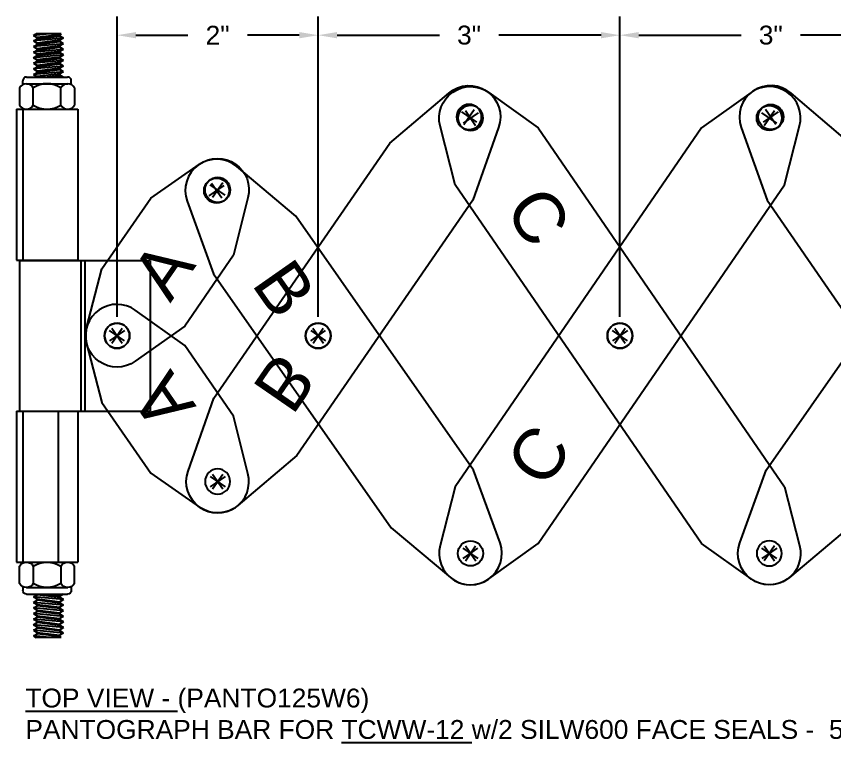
# Model space of a CAD drawing. Header units: inches. Extents: x 1.6 to 29.4, y -12.4 to 20.7.
# Drawn here: x 13.33 to 21.46, y 12.64 to 19.87 of the extents above; entities that cross this region are included whole.
import ezdxf

# ---------------------------------------------------------------- set-up
doc = ezdxf.new("R2010")
doc.units = ezdxf.units.IN
doc.header["$MEASUREMENT"] = 0
for name, color, linetype in [('Anchors', 4, 'Continuous'), ('Conditions', 1, 'Continuous'), ('Dimensions', 3, 'Continuous'), ('Text', 2, 'Continuous')]:
    doc.layers.add(name, color=color, linetype=linetype)
doc.styles.add('Arial', font='arial.ttf')
doc.dimstyles.new('Arial', dxfattribs={"dimtxt": 0.1875, "dimasz": 0.1875, "dimexe": 0.1875, "dimexo": 0.1875, "dimgap": 0.1875, "dimtad": 0, "dimtih": 1, "dimtoh": 1, "dimdec": 4, "dimzin": 0, "dimdsep": 46, "dimlunit": 4, "dimtxsty": 'Arial', "dimcen": 0.1875, "dimadec": 0, "dimazin": 0, "dimtfac": 1, "dimtdec": 4, "dimtofl": 0, "dimtmove": 0, "dimatfit": 3, "dimfxl": 0, "dimfrac": 2, "dimtolj": 1, "dimtzin": 0, "dimarcsym": 0})

# ---------------------------------------------------------------- blocks, each defined once
blk = doc.blocks.new('*D26')
at = {"layer": 'Defpoints', "color": 0}
for p in [(16.3342, 19.6793), (14.3342, 16.6905), (16.3342, 16.6905)]:
    blk.add_point(p, dxfattribs=at)
at = {"layer": 'Dimensions', "color": 0, "lineweight": -2}
for p, q in [((14.3342, 16.878), (14.3342, 19.8668)), ((16.3342, 16.878), (16.3342, 19.8668)), ((14.5217, 19.6793), (15.0373, 19.6793)), ((16.1467, 19.6793), (15.631, 19.6793))]:
    blk.add_line(p, q, dxfattribs=at)
at = {"layer": 'Dimensions', "color": 0}
for points in [[(14.5217, 19.7106), (14.5217, 19.6481), (14.3342, 19.6793)], [(16.1467, 19.7106), (16.1467, 19.6481), (16.3342, 19.6793)]]:
    blk.add_solid(points, dxfattribs=at)
at = {"layer": 'Dimensions', "color": 0, "insert": (15.3342, 19.6793), "char_height": 0.1875, "attachment_point": 5, "style": 'Arial'}
blk.add_mtext('\\A1;2"', dxfattribs=at)
blk = doc.blocks.new('HLN516S')
at = {"layer": 'Anchors'}
for p, q in [((-0.2416, 0.2444), (-0.2416, 0.283)), ((-0.2053, 0.2533), (0.2053, 0.2533)), ((-0.2046, 0.32), (0.2046, 0.32)), ((0.2416, 0.2444), (0.2416, 0.283)), ((-0.2737, 0.213), (-0.2737, 0.0403)), ((-0.1369, 0.0403), (-0.1369, 0.213)), ((0.1369, 0.0403), (0.1369, 0.213)), ((0.2737, 0.213), (0.2737, 0.0403)), ((-0.2053, 0), (0.2053, 0))]:
    blk.add_line(p, q, dxfattribs=at)
for centre, radius, start, end in [((-0.2053, 0.175), 0.0783, 29.02085, 150.97915), ((-0.2046, 0.283), 0.037, 90, 180), ((0, 0.0007), 0.2526, 57.19114, 122.80886), ((0.2053, 0.175), 0.0783, 29.02085, 150.97915), ((0.2046, 0.283), 0.037, 0, 90), ((-0.2053, 0.0783), 0.0783, 209.02085, 330.97915), ((0, 0.2526), 0.2526, 237.19114, 302.80886), ((0.2053, 0.0783), 0.0783, 209.02085, 330.97915)]:
    blk.add_arc(centre, radius, start, end, dxfattribs=at)
blk = doc.blocks.new('BL-14B&C')
for p, q in [((71.0974, 26.4731), (70.4874, 26.4731)), ((70.4874, 26.4731), (70.4874, 24.9731)), ((71.0324, 26.4731), (71.0324, 24.9731)), ((71.0974, 26.4731), (71.0974, 24.9731)), ((71.0674, 24.9697), (69.7674, 24.9697)), ((69.7674, 24.9697), (69.7674, 23.4697)), ((70.4174, 24.9697), (70.4174, 23.4697)), ((70.4574, 24.9697), (70.4574, 23.4697)), ((71.0974, 24.9731), (70.4874, 24.9731)), ((71.0674, 24.9697), (71.0674, 23.4697)), ((71.0674, 23.4697), (69.7674, 23.4697)), ((71.0974, 23.4691), (70.4874, 23.4691)), ((70.4874, 23.4691), (70.4874, 21.9691)), ((70.6824, 23.4691), (70.6824, 21.9691)), ((71.0324, 23.4691), (71.0324, 21.9691)), ((71.0974, 23.4691), (71.0974, 21.9691)), ((71.0974, 21.9691), (70.4874, 21.9691))]:
    blk.add_line(p, q)
blk.add_circle((70.0965, 24.2205), 0.125)
at = {"layer": 'Anchors'}
for p, q in [((70.6274, 27.1796), (70.6644, 27.2008)), ((70.6274, 27.1796), (70.9274, 27.1518)), ((70.6274, 27.1796), (70.6644, 27.1584)), ((70.6274, 27.124), (70.6644, 27.1453)), ((70.6503, 27.222), (70.6644, 27.2139)), ((70.6503, 27.222), (70.9019, 27.222)), ((70.6644, 27.2139), (70.6644, 27.2008)), ((70.6644, 27.2139), (70.8904, 27.1862)), ((70.8904, 27.173), (70.6644, 27.2008)), ((70.6644, 27.1584), (70.6644, 27.1453)), ((70.6644, 27.1584), (70.8904, 27.1306)), ((70.8904, 27.1175), (70.6644, 27.1453)), ((70.7692, 27.222), (70.9274, 27.2074)), ((70.9274, 27.2074), (70.8904, 27.1862)), ((70.8904, 27.1862), (70.8904, 27.173)), ((70.9274, 27.1518), (70.8904, 27.173)), ((70.9274, 27.1518), (70.8904, 27.1306)), ((70.9274, 27.2074), (70.9019, 27.222)), ((70.6274, 27.124), (70.6644, 27.1028)), ((70.6274, 27.124), (70.9274, 27.0963)), ((70.6274, 27.0685), (70.6644, 27.0897)), ((70.6274, 27.0685), (70.6644, 27.0473)), ((70.6274, 27.0685), (70.9274, 27.0407)), ((70.6644, 27.1028), (70.6644, 27.0897)), ((70.6644, 27.1028), (70.8904, 27.075)), ((70.8904, 27.0619), (70.6644, 27.0897)), ((70.8904, 27.1306), (70.8904, 27.1175)), ((70.9274, 27.0963), (70.8904, 27.1175)), ((70.9274, 27.0963), (70.8904, 27.075)), ((70.8904, 27.075), (70.8904, 27.0619)), ((70.9274, 27.0407), (70.8904, 27.0619)), ((70.6274, 27.0129), (70.6644, 27.0341)), ((70.6274, 27.0129), (70.6644, 26.9917)), ((70.6274, 27.0129), (70.9274, 26.9852)), ((70.6644, 27.0473), (70.6644, 27.0341)), ((70.6644, 27.0473), (70.8904, 27.0195)), ((70.8904, 27.0064), (70.6644, 27.0341)), ((70.6644, 26.9917), (70.6644, 26.9786)), ((70.6644, 26.9917), (70.8904, 26.9639)), ((70.9274, 27.0407), (70.8904, 27.0195)), ((70.8904, 27.0195), (70.8904, 27.0064)), ((70.9274, 26.9852), (70.8904, 27.0064)), ((70.9274, 26.9852), (70.8904, 26.9639)), ((70.6274, 26.9574), (70.6644, 26.9786)), ((70.6274, 26.9574), (70.6644, 26.9362)), ((70.6274, 26.9574), (70.9274, 26.9296)), ((70.6274, 26.9018), (70.6644, 26.923)), ((70.6274, 26.9018), (70.6644, 26.8806)), ((70.6274, 26.9018), (70.9274, 26.874)), ((70.8904, 26.9508), (70.6644, 26.9786)), ((70.6644, 26.9362), (70.6644, 26.923)), ((70.6644, 26.9362), (70.8904, 26.9084)), ((70.8904, 26.8953), (70.6644, 26.923)), ((70.8904, 26.9639), (70.8904, 26.9508)), ((70.9274, 26.9296), (70.8904, 26.9508)), ((70.9274, 26.9296), (70.8904, 26.9084)), ((70.8904, 26.9084), (70.8904, 26.8953)), ((70.6274, 26.8463), (70.6644, 26.8675)), ((70.6274, 26.8463), (70.6644, 26.825)), ((70.6274, 26.8463), (70.9274, 26.8185)), ((70.6644, 26.8806), (70.6644, 26.8675)), ((70.6644, 26.8806), (70.8904, 26.8528)), ((70.8904, 26.8397), (70.6644, 26.8675)), ((70.6644, 26.825), (70.6644, 26.8119)), ((70.6644, 26.825), (70.8904, 26.7973)), ((70.9274, 26.874), (70.8904, 26.8953)), ((70.9274, 26.874), (70.8904, 26.8528)), ((70.8904, 26.8528), (70.8904, 26.8397)), ((70.9274, 26.8185), (70.8904, 26.8397)), ((70.9274, 26.8185), (70.8904, 26.7973)), ((70.6317, 26.7931), (70.6644, 26.8119)), ((70.8172, 26.7931), (70.6644, 26.8119)), ((70.8904, 26.7973), (70.8904, 26.7931)), ((70.6274, 21.5959), (70.9274, 21.6237)), ((70.6274, 21.5959), (70.6644, 21.6172)), ((70.6317, 21.6491), (70.6644, 21.6303)), ((70.8172, 21.6491), (70.6644, 21.6303)), ((70.6644, 21.6172), (70.8904, 21.6449)), ((70.6644, 21.6172), (70.6644, 21.6303)), ((70.8904, 21.6449), (70.8904, 21.6491)), ((70.9274, 21.6237), (70.8904, 21.6449)), ((70.9274, 21.6237), (70.8904, 21.6025)), ((70.6274, 21.5959), (70.6644, 21.5747)), ((70.6274, 21.5404), (70.9274, 21.5682)), ((70.6274, 21.5404), (70.6644, 21.5616)), ((70.6274, 21.5404), (70.6644, 21.5192)), ((70.8904, 21.6025), (70.6644, 21.5747)), ((70.6644, 21.5616), (70.8904, 21.5894)), ((70.6644, 21.5616), (70.6644, 21.5747)), ((70.8904, 21.5469), (70.6644, 21.5192)), ((70.8904, 21.5894), (70.8904, 21.6025)), ((70.9274, 21.5682), (70.8904, 21.5894)), ((70.9274, 21.5682), (70.8904, 21.5469)), ((70.8904, 21.5338), (70.8904, 21.5469)), ((70.6274, 21.4848), (70.9274, 21.5126)), ((70.6274, 21.4848), (70.6644, 21.506)), ((70.6274, 21.4848), (70.6644, 21.4636)), ((70.6274, 21.4293), (70.9274, 21.457)), ((70.6644, 21.506), (70.8904, 21.5338)), ((70.6644, 21.506), (70.6644, 21.5192)), ((70.8904, 21.4914), (70.6644, 21.4636)), ((70.6644, 21.4505), (70.8904, 21.4783)), ((70.6644, 21.4505), (70.6644, 21.4636)), ((70.9274, 21.5126), (70.8904, 21.5338)), ((70.9274, 21.5126), (70.8904, 21.4914)), ((70.8904, 21.4783), (70.8904, 21.4914)), ((70.9274, 21.457), (70.8904, 21.4783)), ((70.9274, 21.457), (70.8904, 21.4358)), ((70.6274, 21.4293), (70.6644, 21.4505)), ((70.6274, 21.4293), (70.6644, 21.4081)), ((70.6274, 21.3737), (70.9274, 21.4015)), ((70.6274, 21.3737), (70.6644, 21.3949)), ((70.6274, 21.3737), (70.6644, 21.3525)), ((70.8904, 21.4358), (70.6644, 21.4081)), ((70.6644, 21.3949), (70.8904, 21.4227)), ((70.6644, 21.3949), (70.6644, 21.4081)), ((70.8904, 21.3803), (70.6644, 21.3525)), ((70.8904, 21.4227), (70.8904, 21.4358)), ((70.9274, 21.4015), (70.8904, 21.4227)), ((70.9274, 21.4015), (70.8904, 21.3803)), ((70.8904, 21.3672), (70.8904, 21.3803)), ((70.6274, 21.3182), (70.9274, 21.3459)), ((70.6274, 21.3182), (70.6644, 21.3394)), ((70.6274, 21.3182), (70.6644, 21.2969)), ((70.6644, 21.3394), (70.8904, 21.3672)), ((70.6644, 21.3394), (70.6644, 21.3525)), ((70.8904, 21.3247), (70.6644, 21.2969)), ((70.6644, 21.2838), (70.8904, 21.3116)), ((70.6644, 21.2838), (70.6644, 21.2969)), ((70.9274, 21.3459), (70.8904, 21.3672)), ((70.9274, 21.3459), (70.8904, 21.3247)), ((70.8904, 21.3116), (70.8904, 21.3247)), ((70.9274, 21.2904), (70.8904, 21.3116)), ((70.6274, 21.2626), (70.9274, 21.2904)), ((70.6274, 21.2626), (70.6644, 21.2838)), ((70.6274, 21.2626), (70.6644, 21.2414)), ((70.6503, 21.2202), (70.6644, 21.2283)), ((70.6503, 21.2202), (70.9019, 21.2202)), ((70.8904, 21.2692), (70.6644, 21.2414)), ((70.6644, 21.2283), (70.8904, 21.256)), ((70.6644, 21.2283), (70.6644, 21.2414)), ((70.7692, 21.2202), (70.9274, 21.2348)), ((70.9274, 21.2904), (70.8904, 21.2692)), ((70.8904, 21.256), (70.8904, 21.2692)), ((70.9274, 21.2348), (70.8904, 21.256)), ((70.9274, 21.2348), (70.9019, 21.2202))]:
    blk.add_line(p, q, dxfattribs=at)
for p in [(70.6644, 27.2139), (70.6644, 27.1584), (70.6644, 27.1028), (70.6644, 27.0473), (70.6644, 26.9917), (70.6644, 26.9362), (70.6644, 26.8806), (70.6644, 26.825), (70.6644, 21.6172), (70.6644, 21.5616), (70.6644, 21.506), (70.6644, 21.4505), (70.6644, 21.3949), (70.6644, 21.3394), (70.6644, 21.2838), (70.6644, 21.2283)]:
    blk.add_point(p, dxfattribs=at)
at = {"xscale": -1}
blk.add_blockref('HLN516S', (70.7924, 26.4731), dxfattribs=at)
at = {"rotation": 180}
blk.add_blockref('HLN516S', (70.7924, 21.9691), dxfattribs=at)
blk = doc.blocks.new('*D47')
at = {"layer": 'Defpoints', "color": 0}
for p in [(22.3342, 19.6793), (19.3342, 16.6905), (22.3342, 16.6905)]:
    blk.add_point(p, dxfattribs=at)
at = {"layer": 'Dimensions', "color": 0, "lineweight": -2}
for p, q in [((19.3342, 16.878), (19.3342, 19.8668)), ((22.3342, 16.878), (22.3342, 19.8668)), ((19.5217, 19.6793), (20.539, 19.6793)), ((22.1467, 19.6793), (21.1294, 19.6793))]:
    blk.add_line(p, q, dxfattribs=at)
at = {"layer": 'Dimensions', "color": 0}
for points in [[(19.5217, 19.7106), (19.5217, 19.6481), (19.3342, 19.6793)], [(22.1467, 19.7106), (22.1467, 19.6481), (22.3342, 19.6793)]]:
    blk.add_solid(points, dxfattribs=at)
at = {"layer": 'Dimensions', "color": 0, "insert": (20.8342, 19.6793), "char_height": 0.1875, "attachment_point": 5, "style": 'Arial'}
blk.add_mtext('\\A1;3"', dxfattribs=at)
blk = doc.blocks.new('*D48')
at = {"layer": 'Defpoints', "color": 0}
for p in [(19.3342, 19.6793), (16.3342, 16.6905), (19.3342, 16.6905)]:
    blk.add_point(p, dxfattribs=at)
at = {"layer": 'Dimensions', "color": 0, "lineweight": -2}
for p, q in [((16.3342, 16.878), (16.3342, 19.8668)), ((19.3342, 16.878), (19.3342, 19.8668)), ((16.5217, 19.6793), (17.539, 19.6793)), ((19.1467, 19.6793), (18.1294, 19.6793))]:
    blk.add_line(p, q, dxfattribs=at)
at = {"layer": 'Dimensions', "color": 0}
for points in [[(16.5217, 19.7106), (16.5217, 19.6481), (16.3342, 19.6793)], [(19.1467, 19.7106), (19.1467, 19.6481), (19.3342, 19.6793)]]:
    blk.add_solid(points, dxfattribs=at)
at = {"layer": 'Dimensions', "color": 0, "insert": (17.8342, 19.6793), "char_height": 0.1875, "attachment_point": 5, "style": 'Arial'}
blk.add_mtext('\\A1;3"', dxfattribs=at)
blk = doc.blocks.new('A')
blk.add_lwpolyline([(1.8684, 0.2932, -0.700208), (1.8684, -0.2932), (1.3158, -0.5), (0.4615, -0.5), (-0.1067, -0.2932, -0.700208), (-0.1067, 0.2932), (0.4615, 0.5), (1.3158, 0.5)], format="xyb", close=True)
for centre in [(0, 0), (1.7617, 0)]:
    blk.add_circle(centre, 0.125)
at = {"layer": 'Conditions'}
for p, q in [((0, -0.09), (0, 0.09)), ((1.7617, -0.09), (1.7617, 0.09)), ((-0.09, 0), (0.09, 0)), ((1.6717, 0), (1.8517, 0))]:
    blk.add_line(p, q, dxfattribs=at)
at = {"layer": 'Text', "insert": (0.5632, 0.2456), "char_height": 0.5, "attachment_point": 1, "style": 'Arial'}
blk.add_mtext('A', dxfattribs=at)
blk = doc.blocks.new('B')
blk.add_lwpolyline([(31.2738, 47.7408), (32.0151, 47.5421), (35.0982, 47.5421), (35.8396, 47.7408, 0.767327), (35.8396, 48.3435), (35.0982, 48.5421), (32.0151, 48.5421), (31.2738, 48.3435, 0.767327)], format="xyb", close=True)
for centre in [(31.3546, 48.0421), (33.1163, 48.0421), (35.7588, 48.0421)]:
    blk.add_circle(centre, 0.125)
at = {"layer": 'Conditions'}
for p, q in [((31.3546, 47.9521), (31.3546, 48.1321)), ((33.1163, 47.9521), (33.1163, 48.1321)), ((35.7588, 47.9521), (35.7588, 48.1321)), ((31.2646, 48.0421), (31.4446, 48.0421)), ((33.0263, 48.0421), (33.2063, 48.0421)), ((35.6688, 48.0421), (35.8488, 48.0421))]:
    blk.add_line(p, q, dxfattribs=at)
at = {"layer": 'Text', "insert": (32.3078, 48.2877), "char_height": 0.5, "attachment_point": 1, "style": 'Arial'}
blk.add_mtext('B', dxfattribs=at)
blk = doc.blocks.new('C')
blk.add_lwpolyline([(36.7293, 44.1802, 0.700208), (36.7293, 44.7666), (36.1611, 44.9734), (31.8331, 44.9734), (31.2649, 44.7666, 0.700208), (31.2649, 44.1802), (31.8331, 43.9734), (36.1611, 43.9734)], format="xyb", close=True)
for centre in [(31.3716, 44.4734), (33.9971, 44.4734), (36.6226, 44.4734)]:
    blk.add_circle(centre, 0.125)
at = {"layer": 'Conditions'}
for p, q in [((31.3716, 44.3834), (31.3716, 44.5634)), ((33.9971, 44.3834), (33.9971, 44.5634)), ((36.6226, 44.3834), (36.6226, 44.5634)), ((31.2816, 44.4734), (31.4616, 44.4734)), ((33.9071, 44.4734), (34.0871, 44.4734)), ((36.5326, 44.4734), (36.7126, 44.4734))]:
    blk.add_line(p, q, dxfattribs=at)
at = {"layer": 'Text', "insert": (32.3081, 44.719), "char_height": 0.5, "attachment_point": 1, "style": 'Arial'}
blk.add_mtext('C', dxfattribs=at)

msp = doc.modelspace()

# ---------------------------------------------------------------- block references
at = {"layer": 'Conditions', "xscale": -1}
msp.add_blockref('BL-14B&C', (84.43065, -7.52993), dxfattribs=at)
at = {"layer": 'Conditions', "color": 7, "xscale": -1}
for name, p, rotation in [('B', (-42.01592, 16.6964), 235.4150511197564), ('C', (36.77992, 69.88197), 124.4458788241952), ('B', (80.68284, 16.28146), 55.01915408662259), ('A', (14.33418, 16.69052), 124.5849488802432)]:
    msp.add_blockref(name, p, dxfattribs=dict(at, rotation=rotation))
at = {"layer": 'Conditions', "color": 7}
for name, p, rotation in [('C', (36.77992, -36.50094), 55.5541211758048), ('B', (80.68427, 16.6964), 124.5849488802436), ('A', (14.33418, 16.69052), 55.41505111975668), ('B', (-42.01448, 16.28146), 304.9808459133774)]:
    msp.add_blockref(name, p, dxfattribs=dict(at, rotation=rotation))

# ---------------------------------------------------------------- texts
at = {"layer": 'Text', "insert": (13.4229, 13.1808), "char_height": 0.1875, "attachment_point": 1, "style": 'Arial'}
msp.add_mtext('{\\LTOP VIEW - }(PANTO125W6){\\L\\P}PANTOGRAPH BAR FOR {\\LTCWW-12} w/2 SILW600 FACE SEALS -  50% MOVEMENT', dxfattribs=at)

# ---------------------------------------------------------------- dimensions: what is measured, and where the dimension line sits
at = {"layer": 'Dimensions'}
for base, p1, p2, picture, middle in [((16.33418, 19.67932), (14.33418, 16.69052), (16.33418, 16.69052), '*D26', (15.33418, 19.67932)), ((19.33418, 19.67932), (16.33418, 16.69052), (19.33418, 16.69052), '*D48', (17.83418, 19.67932)), ((22.33418, 19.67932), (19.33418, 16.69052), (22.33418, 16.69052), '*D47', (20.83418, 19.67932))]:
    dim = msp.add_linear_dim(base=base, p1=p1, p2=p2, dimstyle='Arial', override={"dimpost": ''}, dxfattribs=at)
    dim.commit()
    dim.dimension.update_dxf_attribs({"geometry": picture, "text_midpoint": middle})

doc.saveas('drawing.dxf')
